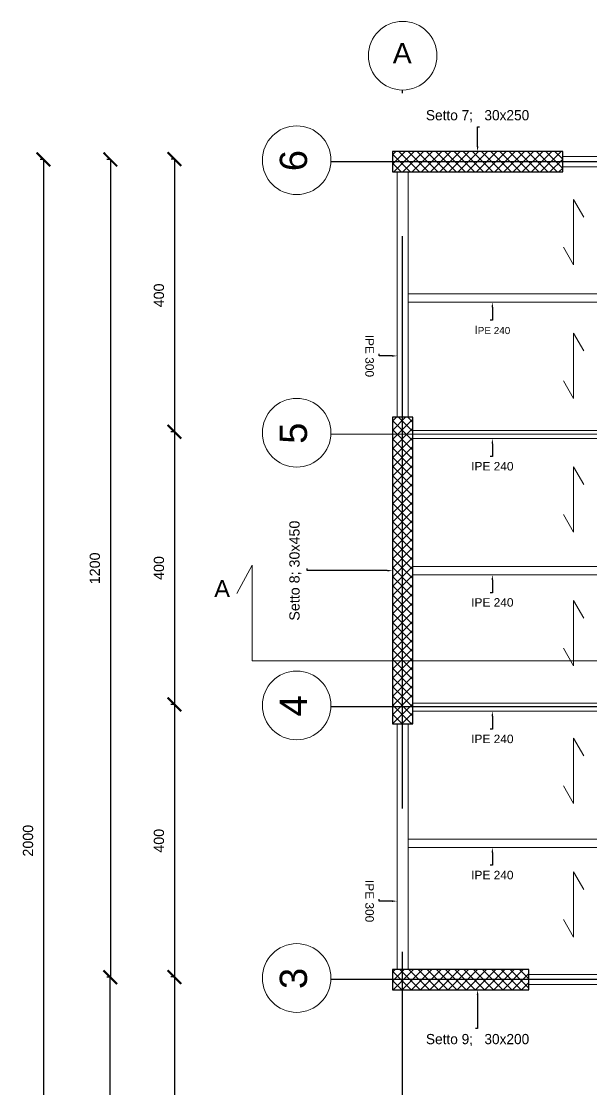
# Model space of a CAD drawing. Header units: millimetres. Extents: x 1415 to 3549, y 2194 to 4677.
# Drawn here: x 1848.39 to 1856.75, y 2307.59 to 2323.25 of the extents above; entities that cross this region are included whole.
import ezdxf
from ezdxf import colors
from ezdxf.entities.mleader import LeaderData, LeaderLine
from ezdxf.math import Vec2, Vec3

# ---------------------------------------------------------------- set-up
doc = ezdxf.new("R2010")
doc.units = ezdxf.units.MM
doc.linetypes.add('ACAD_ISO02W100', pattern=[15, 12, -3])
doc.layers.get('0').update_dxf_attribs({"plot": 0})
for name, color, linetype, lineweight in [('bulloni', 170, 'Continuous', 15), ('Layer3', 7, 'Continuous', 15), ('Layer4', 7, 'Continuous', 15), ('quote', 252, 'Continuous', 5), ('Setti', 5, 'Continuous', 30), ('sezione', 18, 'ACAD_ISO02W100', 20), ('staffe', 10, 'Continuous', 9)]:
    doc.layers.add(name, color=color, linetype=linetype, lineweight=lineweight)
doc.layers.add('linea tratteggiata', color=221, linetype='ACAD_ISO02W100')
doc.styles.get("Standard").update_dxf_attribs({"font": 'arial.ttf'})
doc.dimstyles.new('Copia di quote mm scala 100', dxfattribs={"dimtxt": 0.15, "dimasz": 0.2, "dimexe": 0.05, "dimexo": 0.0015, "dimgap": 0.15, "dimtad": 1, "dimdec": 0, "dimlfac": 100, "dimzin": 0, "dimdsep": 46, "dimtxsty": 'Standard', "dimblk": 'ARCHTICK', "dimcen": 0, "dimclre": 252, "dimadec": 0, "dimazin": 2, "dimtfac": 1, "dimtdec": 0, "dimtofl": 0, "dimtmove": 0, "dimatfit": 3, "dimfxl": 0.0035, "dimfxlon": 1, "dimtolj": 1, "dimtzin": 0, "dimarcsym": 0})

# ---------------------------------------------------------------- blocks, each defined once
blk = doc.blocks.new('_ArchTick')
at = {"color": 0, "linetype": 'ByBlock', "const_width": 0.15}
blk.add_lwpolyline([(-0.5, -0.5), (0.5, 0.5)], dxfattribs=at)
blk = doc.blocks.new('*D1306')
at = {"layer": 'Defpoints', "color": 0, "transparency": 16777216}
for p in [(1851.786, 2321.232), (1850.642, 2317.232), (1851.786, 2317.232)]:
    blk.add_point(p, dxfattribs=at)
at = {"layer": 'quote', "color": 252, "lineweight": -2, "transparency": 16777216}
for p, q in [((1850.645, 2321.232), (1850.592, 2321.232)), ((1850.645, 2317.232), (1850.592, 2317.232))]:
    blk.add_line(p, q, dxfattribs=at)
at = {"layer": 'quote', "color": 0, "linetype": 'Continuous', "lineweight": -2, "transparency": 16777216}
blk.add_line((1850.642, 2321.232), (1850.642, 2317.232), dxfattribs=at)
at = {"layer": 'quote', "color": 0, "lineweight": -2, "transparency": 16777216, "xscale": 0.2, "yscale": 0.2, "zscale": 0.2}
for p, rotation in [((1850.642, 2321.232), 90), ((1850.642, 2317.232), 270)]:
    blk.add_blockref('_ArchTick', p, dxfattribs=dict(at, rotation=rotation))
at = {"layer": 'quote', "color": 0, "transparency": 16777216, "insert": (1850.415, 2319.232), "char_height": 0.15, "attachment_point": 5, "rotation": 90}
blk.add_mtext('\\A1;400', dxfattribs=at)
blk = doc.blocks.new('*D1307')
at = {"layer": 'Defpoints', "color": 0, "transparency": 16777216}
for p in [(1850.645, 2317.232), (1850.641, 2313.232), (1850.645, 2313.232)]:
    blk.add_point(p, dxfattribs=at)
at = {"layer": 'quote', "color": 252, "lineweight": -2, "transparency": 16777216}
for p, q in [((1850.644, 2317.232), (1850.591, 2317.232)), ((1850.644, 2313.232), (1850.591, 2313.232))]:
    blk.add_line(p, q, dxfattribs=at)
at = {"layer": 'quote', "color": 0, "linetype": 'Continuous', "lineweight": -2, "transparency": 16777216}
blk.add_line((1850.641, 2317.232), (1850.641, 2313.232), dxfattribs=at)
at = {"layer": 'quote', "color": 0, "lineweight": -2, "transparency": 16777216, "xscale": 0.2, "yscale": 0.2, "zscale": 0.2}
for p, rotation in [((1850.641, 2317.232), 90), ((1850.641, 2313.232), 270)]:
    blk.add_blockref('_ArchTick', p, dxfattribs=dict(at, rotation=rotation))
at = {"layer": 'quote', "color": 0, "transparency": 16777216, "insert": (1850.415, 2315.232), "char_height": 0.15, "attachment_point": 5, "rotation": 90}
blk.add_mtext('\\A1;400', dxfattribs=at)
blk = doc.blocks.new('*D1308')
at = {"layer": 'Defpoints', "color": 0, "transparency": 16777216}
for p in [(1851.934, 2313.229), (1850.642, 2309.232), (1851.934, 2309.232)]:
    blk.add_point(p, dxfattribs=at)
at = {"layer": 'quote', "color": 252, "lineweight": -2, "transparency": 16777216}
for p, q in [((1850.645, 2313.229), (1850.592, 2313.229)), ((1850.645, 2309.232), (1850.592, 2309.232))]:
    blk.add_line(p, q, dxfattribs=at)
at = {"layer": 'quote', "color": 0, "linetype": 'Continuous', "lineweight": -2, "transparency": 16777216}
blk.add_line((1850.642, 2313.229), (1850.642, 2309.232), dxfattribs=at)
at = {"layer": 'quote', "color": 0, "lineweight": -2, "transparency": 16777216, "xscale": 0.2, "yscale": 0.2, "zscale": 0.2}
for p, rotation in [((1850.642, 2313.229), 90), ((1850.642, 2309.232), 270)]:
    blk.add_blockref('_ArchTick', p, dxfattribs=dict(at, rotation=rotation))
at = {"layer": 'quote', "color": 0, "transparency": 16777216, "insert": (1850.415, 2311.23), "char_height": 0.15, "attachment_point": 5, "rotation": 90}
blk.add_mtext('\\A1;400', dxfattribs=at)
blk = doc.blocks.new('*D1309')
at = {"layer": 'Defpoints', "color": 0, "transparency": 16777216}
for p in [(1850.645, 2309.232), (1850.641, 2305.232), (1850.645, 2305.232)]:
    blk.add_point(p, dxfattribs=at)
at = {"layer": 'quote', "color": 252, "lineweight": -2, "transparency": 16777216}
for p, q in [((1850.644, 2309.232), (1850.591, 2309.232)), ((1850.644, 2305.232), (1850.591, 2305.232))]:
    blk.add_line(p, q, dxfattribs=at)
at = {"layer": 'quote', "color": 0, "linetype": 'Continuous', "lineweight": -2, "transparency": 16777216}
blk.add_line((1850.641, 2309.232), (1850.641, 2305.232), dxfattribs=at)
at = {"layer": 'quote', "color": 0, "lineweight": -2, "transparency": 16777216, "xscale": 0.2, "yscale": 0.2, "zscale": 0.2}
for p, rotation in [((1850.641, 2309.232), 90), ((1850.641, 2305.232), 270)]:
    blk.add_blockref('_ArchTick', p, dxfattribs=dict(at, rotation=rotation))
at = {"layer": 'quote', "color": 0, "transparency": 16777216, "insert": (1850.415, 2307.232), "char_height": 0.15, "attachment_point": 5, "rotation": 90}
blk.add_mtext('\\A1;400', dxfattribs=at)
blk = doc.blocks.new('*D1311')
at = {"layer": 'Defpoints', "color": 0, "transparency": 16777216}
for p in [(1854.561, 2321.227), (1849.701, 2309.227), (1854.561, 2309.227)]:
    blk.add_point(p, dxfattribs=at)
at = {"layer": 'quote', "color": 252, "lineweight": -2, "transparency": 16777216}
for p, q in [((1849.704, 2321.227), (1849.651, 2321.227)), ((1849.704, 2309.227), (1849.651, 2309.227))]:
    blk.add_line(p, q, dxfattribs=at)
at = {"layer": 'quote', "color": 0, "linetype": 'Continuous', "lineweight": -2, "transparency": 16777216}
blk.add_line((1849.701, 2321.227), (1849.701, 2309.227), dxfattribs=at)
at = {"layer": 'quote', "color": 0, "lineweight": -2, "transparency": 16777216, "xscale": 0.2, "yscale": 0.2, "zscale": 0.2}
for p, rotation in [((1849.701, 2321.227), 90), ((1849.701, 2309.227), 270)]:
    blk.add_blockref('_ArchTick', p, dxfattribs=dict(at, rotation=rotation))
at = {"layer": 'quote', "color": 0, "transparency": 16777216, "insert": (1849.474, 2315.227), "char_height": 0.15, "attachment_point": 5, "rotation": 90}
blk.add_mtext('\\A1;1200', dxfattribs=at)
blk = doc.blocks.new('*D1312')
at = {"layer": 'Defpoints', "color": 0, "transparency": 16777216}
for p in [(1849.7, 2309.227), (1862.211, 2309.227), (1862.212, 2301.228)]:
    blk.add_point(p, dxfattribs=at)
at = {"layer": 'quote', "color": 252, "lineweight": -2, "transparency": 16777216}
for p, q in [((1849.704, 2309.227), (1849.65, 2309.227)), ((1849.704, 2301.228), (1849.65, 2301.228))]:
    blk.add_line(p, q, dxfattribs=at)
at = {"layer": 'quote', "color": 0, "linetype": 'Continuous', "lineweight": -2, "transparency": 16777216}
blk.add_line((1849.7, 2301.228), (1849.7, 2309.227), dxfattribs=at)
at = {"layer": 'quote', "color": 0, "lineweight": -2, "transparency": 16777216, "xscale": 0.2, "yscale": 0.2, "zscale": 0.2}
for p, rotation in [((1849.7, 2309.227), 90), ((1849.7, 2301.228), 270)]:
    blk.add_blockref('_ArchTick', p, dxfattribs=dict(at, rotation=rotation))
at = {"layer": 'quote', "color": 0, "transparency": 16777216, "insert": (1849.474, 2305.228), "char_height": 0.15, "attachment_point": 5, "rotation": 90}
blk.add_mtext('\\A1;800', dxfattribs=at)
blk = doc.blocks.new('*D1313')
at = {"layer": 'Defpoints', "color": 0, "transparency": 16777216}
for p in [(1852.58, 2321.227), (1848.719, 2301.235), (1852.726, 2301.235)]:
    blk.add_point(p, dxfattribs=at)
at = {"layer": 'quote', "color": 252, "lineweight": -2, "transparency": 16777216}
for p, q in [((1848.723, 2321.227), (1848.669, 2321.227)), ((1848.723, 2301.235), (1848.669, 2301.235))]:
    blk.add_line(p, q, dxfattribs=at)
at = {"layer": 'quote', "color": 0, "linetype": 'Continuous', "lineweight": -2, "transparency": 16777216}
blk.add_line((1848.719, 2321.227), (1848.719, 2301.235), dxfattribs=at)
at = {"layer": 'quote', "color": 0, "lineweight": -2, "transparency": 16777216, "xscale": 0.2, "yscale": 0.2, "zscale": 0.2}
for p, rotation in [((1848.719, 2321.227), 90), ((1848.719, 2301.235), 270)]:
    blk.add_blockref('_ArchTick', p, dxfattribs=dict(at, rotation=rotation))
at = {"layer": 'quote', "color": 0, "transparency": 16777216, "insert": (1848.493, 2311.231), "char_height": 0.15, "attachment_point": 5, "rotation": 90}
blk.add_mtext('\\A1;2000', dxfattribs=at)

msp = doc.modelspace()

# ---------------------------------------------------------------- hatches: boundary and pattern name
at = {"layer": 'staffe', "lineweight": 5}
h = msp.add_hatch(dxfattribs=at)
h.set_pattern_fill('ANSI37', color=0, scale=0.03)
h.set_pattern_definition([(45, (1842.39877, 2311.33062), (-0.06735192, 0.06735192), []), (135, (1842.39877, 2311.33062), (-0.06735192, -0.06735192), [])])
h.paths.add_polyline_path([(1853.8426, 2321.3436), (1853.8426, 2321.0436), (1856.3426, 2321.0436), (1856.3426, 2321.3436)])
h.paths.add_polyline_path([(1853.8426, 2312.9436), (1854.1426, 2312.9436), (1854.1426, 2317.4436), (1853.8426, 2317.4436)])
h.paths.add_polyline_path([(1869.1426, 2317.4436), (1868.8426, 2317.4436), (1868.8426, 2312.9436), (1869.1426, 2312.9436)])
h.paths.add_polyline_path([(1855.8426, 2309.0437), (1855.8426, 2309.3437), (1853.8426, 2309.3436), (1853.8426, 2309.0436)])
h.paths.add_polyline_path([(1865.8426, 2301.0436), (1865.8426, 2301.3436), (1863.8426, 2301.3436), (1863.8426, 2301.0436)])

# ---------------------------------------------------------------- linework, layer by layer
at = {"layer": 'bulloni'}
for points in [[(1854.0726, 2319.2529), (1858.9167, 2319.2529)], [(1854.0726, 2319.1329), (1858.9167, 2319.1329)], [(1854.1426, 2315.2529), (1858.9167, 2315.2529)], [(1854.1426, 2315.1329), (1858.9167, 2315.1329)], [(1854.0726, 2311.2529), (1855.0938, 2311.2529), (1858.9128, 2311.253)], [(1854.0726, 2311.1329), (1855.0938, 2311.1329), (1858.9128, 2311.1329)]]:
    msp.add_lwpolyline(points, dxfattribs=at)
at = {"layer": 'Layer3', "ltscale": 0.05}
msp.add_lwpolyline([(1853.3426, 2321.1936), (1853.8426, 2321.1936)], dxfattribs=at)
at = {"layer": 'Layer3'}
for points in [[(1855.8426, 2309.2688), (1863.9883, 2309.2688)], [(1855.8426, 2309.1188), (1863.9883, 2309.1188)]]:
    msp.add_lwpolyline(points, dxfattribs=at)
for centre in [(1853.9926, 2322.7496), (1852.4364, 2321.2164), (1852.4364, 2317.2164), (1852.4364, 2313.2164), (1852.4364, 2309.2164)]:
    msp.add_circle(centre, 0.5039, dxfattribs=at)
at = {"layer": 'Layer4'}
for points in [[(1856.3426, 2321.2686), (1871.4926, 2321.2686)], [(1856.3426, 2321.1186), (1871.4926, 2321.1186)], [(1853.9126, 2317.4436), (1853.9126, 2321.0436)], [(1854.0726, 2317.4436), (1854.0726, 2321.0436)], [(1854.1426, 2317.2514), (1858.9922, 2317.2514)], [(1854.1426, 2317.1314), (1858.9922, 2317.1314)], [(1854.1426, 2313.2507), (1858.9922, 2313.2507)], [(1854.1426, 2313.1307), (1858.9922, 2313.1307)], [(1853.9126, 2309.3436), (1853.9126, 2312.9436)], [(1854.0726, 2309.3436), (1854.0726, 2312.9436)]]:
    msp.add_lwpolyline(points, dxfattribs=at)
at = {"layer": 'Layer4', "color": 9, "true_color": 0xc7c8ca}
for points in [[(1856.3526, 2319.9417), (1856.5026, 2319.6819), (1856.5026, 2320.1251), (1856.5026, 2320.6408), (1856.6526, 2320.381)], [(1856.3526, 2317.9811), (1856.5026, 2317.7213), (1856.5026, 2318.1645), (1856.5026, 2318.6802), (1856.6526, 2318.4204)], [(1856.3526, 2316.019), (1856.5026, 2315.7592), (1856.5026, 2316.2025), (1856.5026, 2316.7181), (1856.6526, 2316.4583)], [(1856.3526, 2314.0584), (1856.5026, 2313.7986), (1856.5026, 2314.2419), (1856.5026, 2314.7575), (1856.6526, 2314.4977)], [(1856.3526, 2312.0371), (1856.5026, 2311.7773), (1856.5026, 2312.2205), (1856.5026, 2312.7361), (1856.6526, 2312.4763)], [(1856.3526, 2310.0765), (1856.5026, 2309.8167), (1856.5026, 2310.2599), (1856.5026, 2310.7755), (1856.6526, 2310.5157)]]:
    msp.add_lwpolyline(points, dxfattribs=at)
at = {"layer": 'linea tratteggiata', "ltscale": 0.7}
for points in [[(1853.9893, 2301.2013), (1853.9919, 2322.2457)], [(1871.4926, 2321.1936), (1852.9398, 2321.1936)], [(1871.4926, 2317.1947), (1852.9398, 2317.1936)], [(1871.4926, 2313.1947), (1852.9398, 2313.1936)], [(1871.4926, 2309.1947), (1852.9398, 2309.1936)]]:
    msp.add_lwpolyline(points, dxfattribs=at)
at = {"layer": 'Setti'}
for points in [[(1853.8426, 2321.3436), (1853.8426, 2321.0436), (1856.3426, 2321.0436), (1856.3426, 2321.3436), (1853.8426, 2321.3436)], [(1853.8426, 2317.4436), (1853.8426, 2312.9436), (1854.1426, 2312.9436), (1854.1426, 2317.4436), (1853.8426, 2317.4436)], [(1853.8426, 2309.3436), (1853.8426, 2309.0436), (1855.8426, 2309.0436), (1855.8426, 2309.3436), (1853.8426, 2309.3436)]]:
    msp.add_lwpolyline(points, dxfattribs=at)
at = {"layer": 'sezione', "ltscale": 0.8}
for points in [[(1871.4926, 2313.8726), (1851.7808, 2313.8726), (1851.7808, 2315.2747), (1851.5599, 2314.8562)], [(1871.4926, 2313.8726), (1851.7814, 2313.8726), (1851.7814, 2315.2747), (1851.5604, 2314.8562)]]:
    msp.add_lwpolyline(points, dxfattribs=at)

# ---------------------------------------------------------------- texts
at = {"layer": 'Layer3', "insert": (1853.8465, 2322.9359), "char_height": 0.3, "attachment_point": 1}
msp.add_mtext_dynamic_manual_height_columns('A', width=0.046636, gutter_width=12.5, heights=[0], dxfattribs=at)
at = {"layer": 'Layer3', "char_height": 0.4, "attachment_point": 1, "rotation": 90}
for s, insert in [('6', (1852.1883, 2321.0547)), ('5', (1852.1883, 2317.0547)), ('4', (1852.1883, 2313.0547)), ('3', (1852.1883, 2309.0547))]:
    msp.add_mtext_dynamic_manual_height_columns(s, width=0.046636, gutter_width=12.5, heights=[0], dxfattribs=dict(at, insert=insert))
at = {"layer": 'sezione', "insert": (1851.2256, 2314.8046), "char_height": 0.25, "attachment_point": 7}
msp.add_mtext_dynamic_manual_height_columns('A', width=40.648423, gutter_width=12.5, heights=[0], dxfattribs=at)

# ---------------------------------------------------------------- dimensions: what is measured, and where the dimension line sits
at = {"layer": 'quote'}
for base, p1, p2, text, picture, middle in [((1848.7193, 2301.2348), (1852.5798, 2321.2271), (1852.7265, 2301.2348), '2000', '*D1313', (1848.4927, 2311.2309)), ((1850.6418, 2309.2317), (1851.9341, 2313.2293), (1851.9336, 2309.2317), '400', '*D1308', (1850.4152, 2311.2305)), ((1849.7001, 2309.2271), (1862.2115, 2301.2285), (1862.2113, 2309.2271), '800', '*D1312', (1849.4736, 2305.2278))]:
    dim = msp.add_linear_dim(base=base, p1=p1, p2=p2, angle=90, text=text, dimstyle='Copia di quote mm scala 100', dxfattribs=at)
    dim.commit()
    dim.dimension.update_dxf_attribs({"geometry": picture, "text_midpoint": middle})
for base, p1, p2, picture, middle in [((1849.7006, 2309.2271), (1854.5613, 2321.2271), (1854.5613, 2309.2271), '*D1311', (1849.4741, 2315.2271)), ((1850.6418, 2317.2317), (1851.7859, 2321.2317), (1851.7859, 2317.2317), '*D1306', (1850.4152, 2319.2317)), ((1850.6413, 2313.2317), (1850.6453, 2317.2317), (1850.6453, 2313.2317), '*D1307', (1850.4147, 2315.2317)), ((1850.6413, 2305.2317), (1850.6453, 2309.2317), (1850.6453, 2305.2317), '*D1309', (1850.4147, 2307.2317))]:
    dim = msp.add_linear_dim(base=base, p1=p1, p2=p2, angle=90, dimstyle='Copia di quote mm scala 100', dxfattribs=at)
    dim.commit()
    dim.dimension.update_dxf_attribs({"geometry": picture, "text_midpoint": middle})

# ---------------------------------------------------------------- leaders
ml = msp.add_multileader_mtext('Standard', dxfattribs=at)
ml.set_content('{\\fBahnschrift Light|b0|i0|c0|p34;\\C0;Setto 7;   30x250}', color=256)
ml.set_leader_properties()
ml.build(insert=Vec2(0, 0))
ml.multileader.update_dxf_attribs({"text_attachment_direction": 1, "dogleg_length": 0.03, "arrow_head_size": 0.075})
ctx = ml.context
ctx.base_point, ctx.char_height, ctx.arrow_head_size, ctx.landing_gap_size, ctx.plane_origin = Vec3(1855.0926, 2321.705), 0.15, 0.075, 0.08, Vec3(1856.1028, 2321.3436)
ctx.text_align_type = 1
notes = []
notes.append((ctx, [(1, (1, 1, 0), (1855.0926, 2321.705), (1, 0), 0.03, [(0, [(1855.0926, 2321.3436), (1855.0926, 2321.705)], 0, [])])]))
ctx.mtext.insert, ctx.mtext.width, ctx.mtext.alignment, ctx.mtext.flow_direction = Vec3(1855.0926, 2321.9515), 2.566193, 2, 5
ml = msp.add_multileader_mtext('Standard', dxfattribs=at)
ml.set_content('I{\\H0.83333x;PE 240}', color=256)
ml.set_leader_properties()
ml.build(insert=Vec2(0, 0))
ml.multileader.update_dxf_attribs({"text_attachment_direction": 1, "dogleg_length": 0.03, "arrow_head_size": 0.075})
ctx = ml.context
ctx.base_point, ctx.char_height, ctx.arrow_head_size, ctx.landing_gap_size, ctx.plane_origin = Vec3(1855.3095, 2318.583), 0.125, 0.075, 0.08, Vec3(1855.3095, 2319.1329)
ctx.text_align_type = 1
notes.append((ctx, [(0, (1, 1, 0), (1855.3095, 2318.8697), (-1, 0), 0.03, [(0, [(1855.3095, 2319.1329)], 0, [])])]))
ctx.mtext.insert, ctx.mtext.alignment, ctx.mtext.flow_direction = Vec3(1855.3095, 2318.7897), 2, 5
ml = msp.add_multileader_mtext('Standard', dxfattribs=at)
ml.set_content('IPE 300', color=256)
ml.set_leader_properties()
ml.build(insert=Vec2(0, 0))
ml.multileader.update_dxf_attribs({"text_attachment_direction": 1, "dogleg_length": 0.03, "arrow_head_size": 0.075})
ctx = ml.context
ctx.base_point, ctx.char_height, ctx.arrow_head_size, ctx.landing_gap_size, ctx.plane_origin, ctx.plane_x_axis, ctx.plane_y_axis = Vec3(1853.3616, 2318.3445), 0.125, 0.075, 0.08, Vec3(1853.9126, 2318.3445), Vec3(0, -1), Vec3(1, 0)
ctx.text_align_type = 1
notes.append((ctx, [(0, (1, 1, 0), (1853.6494, 2318.3445), (0, 1), 0.03, [(0, [(1853.9126, 2318.3445)], 0, [])])]))
ctx.mtext.insert, ctx.mtext.text_direction, ctx.mtext.rotation, ctx.mtext.alignment, ctx.mtext.flow_direction = Vec3(1853.5694, 2318.3445), Vec3(0, -1), 4.712389, 2, 5
ml = msp.add_multileader_mtext('Standard', dxfattribs=at)
ml.set_content('IPE 240', color=256)
ml.set_leader_properties()
ml.build(insert=Vec2(0, 0))
ml.multileader.update_dxf_attribs({"text_attachment_direction": 1, "dogleg_length": 0.03, "arrow_head_size": 0.075})
ctx = ml.context
ctx.base_point, ctx.char_height, ctx.arrow_head_size, ctx.landing_gap_size, ctx.plane_origin = Vec3(1855.3095, 2316.5805), 0.125, 0.075, 0.08, Vec3(1855.3095, 2317.1314)
ctx.text_align_type = 1
notes.append((ctx, [(0, (1, 1, 0), (1855.3095, 2316.8681), (-1, 0), 0.03, [(0, [(1855.3095, 2317.1314)], 0, [])])]))
ctx.mtext.insert, ctx.mtext.alignment, ctx.mtext.flow_direction = Vec3(1855.3095, 2316.7881), 2, 5
ml = msp.add_multileader_mtext('Standard', dxfattribs=at)
ml.set_content('{\\C0;Setto 8; 30x450}', color=256)
ml.set_leader_properties()
ml.build(insert=Vec2(0, 0))
ml.multileader.update_dxf_attribs({"text_attachment_direction": 1, "dogleg_length": 0.03, "arrow_head_size": 0.075})
ctx = ml.context
ctx.base_point, ctx.char_height, ctx.arrow_head_size, ctx.landing_gap_size, ctx.plane_origin, ctx.plane_x_axis, ctx.plane_y_axis = Vec3(1852.5914, 2315.1936), 0.15, 0.075, 0.08, Vec3(1852.2858, 2316.5536), Vec3(0, 1), Vec3(-1, 0)
ctx.text_align_type = 1
notes.append((ctx, [(1, (1, 1, 0), (1852.5914, 2315.1936), (0, 1), 0.03, [(0, [(1853.8426, 2315.1936), (1852.5914, 2315.1936)], 0, [])])]))
ctx.mtext.insert, ctx.mtext.text_direction, ctx.mtext.rotation, ctx.mtext.alignment, ctx.mtext.flow_direction = Vec3(1852.3292, 2315.1936), Vec3(0, 1), 1.5707963, 2, 5
ml = msp.add_multileader_mtext('Standard', dxfattribs=at)
ml.set_content('IPE 240', color=256)
ml.set_leader_properties()
ml.build(insert=Vec2(0, 0))
ml.multileader.update_dxf_attribs({"text_attachment_direction": 1, "dogleg_length": 0.03, "arrow_head_size": 0.075})
ctx = ml.context
ctx.base_point, ctx.char_height, ctx.arrow_head_size, ctx.landing_gap_size, ctx.plane_origin = Vec3(1855.3095, 2314.5821), 0.125, 0.075, 0.08, Vec3(1855.3095, 2315.1329)
ctx.text_align_type = 1
notes.append((ctx, [(0, (1, 1, 0), (1855.3095, 2314.8697), (-1, 0), 0.03, [(0, [(1855.3095, 2315.1329)], 0, [])])]))
ctx.mtext.insert, ctx.mtext.alignment, ctx.mtext.flow_direction = Vec3(1855.3095, 2314.7897), 2, 5
ml = msp.add_multileader_mtext('Standard', dxfattribs=at)
ml.set_content('IPE 240', color=256)
ml.set_leader_properties()
ml.build(insert=Vec2(0, 0))
ml.multileader.update_dxf_attribs({"text_attachment_direction": 1, "dogleg_length": 0.03, "arrow_head_size": 0.075})
ctx = ml.context
ctx.base_point, ctx.char_height, ctx.arrow_head_size, ctx.landing_gap_size, ctx.plane_origin = Vec3(1855.3095, 2312.5799), 0.125, 0.075, 0.08, Vec3(1855.3095, 2313.1307)
ctx.text_align_type = 1
notes.append((ctx, [(0, (1, 1, 0), (1855.3095, 2312.8675), (-1, 0), 0.03, [(0, [(1855.3095, 2313.1307)], 0, [])])]))
ctx.mtext.insert, ctx.mtext.alignment, ctx.mtext.flow_direction = Vec3(1855.3095, 2312.7875), 2, 5
ml = msp.add_multileader_mtext('Standard', dxfattribs=at)
ml.set_content('IPE 240', color=256)
ml.set_leader_properties()
ml.build(insert=Vec2(0, 0))
ml.multileader.update_dxf_attribs({"text_attachment_direction": 1, "dogleg_length": 0.03, "arrow_head_size": 0.075})
ctx = ml.context
ctx.base_point, ctx.char_height, ctx.arrow_head_size, ctx.landing_gap_size, ctx.plane_origin = Vec3(1855.3095, 2310.5821), 0.125, 0.075, 0.08, Vec3(1855.3095, 2311.1329)
ctx.text_align_type = 1
notes.append((ctx, [(0, (1, 1, 0), (1855.3095, 2310.8697), (-1, 0), 0.03, [(0, [(1855.3095, 2311.1329)], 0, [])])]))
ctx.mtext.insert, ctx.mtext.alignment, ctx.mtext.flow_direction = Vec3(1855.3095, 2310.7897), 2, 5
ml = msp.add_multileader_mtext('Standard', dxfattribs=at)
ml.set_content('IPE 300', color=256)
ml.set_leader_properties()
ml.build(insert=Vec2(0, 0))
ml.multileader.update_dxf_attribs({"text_attachment_direction": 1, "dogleg_length": 0.03, "arrow_head_size": 0.075})
ctx = ml.context
ctx.base_point, ctx.char_height, ctx.arrow_head_size, ctx.landing_gap_size, ctx.plane_origin, ctx.plane_x_axis, ctx.plane_y_axis = Vec3(1853.3616, 2310.3445), 0.125, 0.075, 0.08, Vec3(1853.9126, 2310.3445), Vec3(0, -1), Vec3(1, 0)
ctx.text_align_type = 1
notes.append((ctx, [(0, (1, 1, 0), (1853.6494, 2310.3445), (0, 1), 0.03, [(0, [(1853.9126, 2310.3445)], 0, [])])]))
ctx.mtext.insert, ctx.mtext.text_direction, ctx.mtext.rotation, ctx.mtext.alignment, ctx.mtext.flow_direction = Vec3(1853.5694, 2310.3445), Vec3(0, -1), 4.712389, 2, 5
ml = msp.add_multileader_mtext('Standard', dxfattribs=at)
ml.set_content('{\\fBahnschrift Light|b0|i0|c0|p34;\\C0;Setto 9;   30x200}', color=256)
ml.set_leader_properties()
ml.build(insert=Vec2(0, 0))
ml.multileader.update_dxf_attribs({"text_attachment_direction": 1, "dogleg_length": 0.03, "arrow_head_size": 0.075})
ctx = ml.context
ctx.base_point, ctx.char_height, ctx.arrow_head_size, ctx.landing_gap_size, ctx.plane_origin = Vec3(1855.0926, 2308.149), 0.15, 0.075, 0.08, Vec3(1853.9987, 2309.0436)
ctx.text_align_type = 1
notes.append((ctx, [(1, (1, 1, 0), (1855.0926, 2308.4755), (-1, 0), 0.03, [(0, [(1855.0926, 2309.0436), (1855.0926, 2308.4755)], 0, [])])]))
ctx.mtext.insert, ctx.mtext.alignment, ctx.mtext.flow_direction = Vec3(1855.0926, 2308.3955), 2, 5
for ctx, leaders in notes:
    for number, flags, end, landing, length, lines in leaders:
        leader = LeaderData()
        leader.index, (leader.has_last_leader_line, leader.has_dogleg_vector, leader.attachment_direction) = number, flags
        leader.last_leader_point, leader.dogleg_vector, leader.dogleg_length = Vec3(end), Vec3(landing), length
        for number, points, colour, breaks in lines:
            line = LeaderLine()
            line.index, line.vertices, line.color, line.breaks = number, Vec3.list(points), colors.encode_raw_color(colour), breaks
            leader.lines.append(line)
        ctx.leaders.append(leader)

doc.saveas('drawing.dxf')
